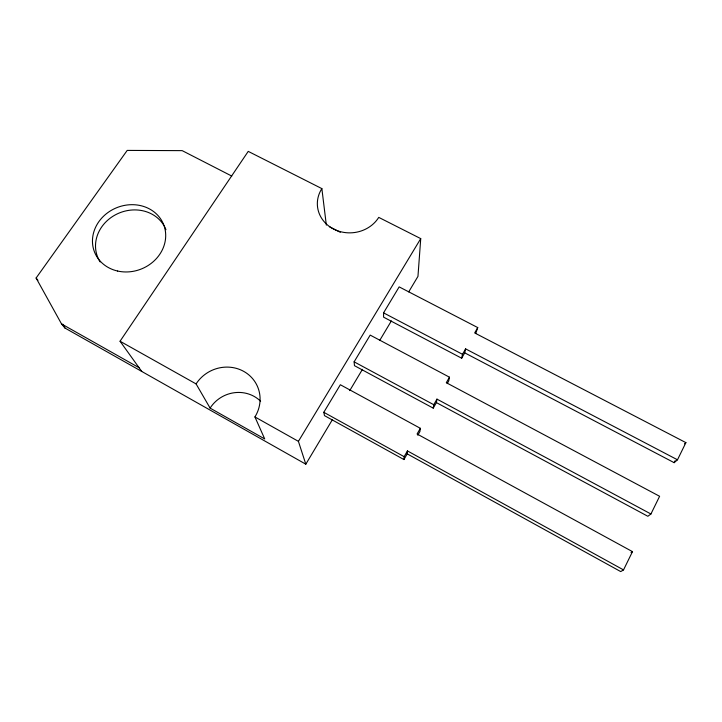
<?xml version="1.0" encoding="UTF-8"?>
<svg xmlns="http://www.w3.org/2000/svg" width="722" height="722" viewBox="0 0 722 722"><rect width="100%" height="100%" fill="white"/><g stroke="black" fill="none" stroke-linecap="round" stroke-linejoin="round"><path stroke-width="1.08" d="M403.95 459.562L404.158 456.683L407.443 450.916L623.519 569.911L632.481 551.635L417.081 433.994L420.33 428.308L340.351 384.745L323.799 412.298L324.485 415.628L403.95 459.562L407.199 453.858L407.443 450.916M141.738 371.442L120.051 341.235L248.233 151.376L321.868 188.613A32.851 29.629 -4.6 0 0 333.781 229.145A32.851 29.629 -4.6 0 0 378.743 217.385L420.736 238.621L417.957 276.4L408.706 291.887M420.33 428.308L419.942 431.485L417.803 435.24M433.236 408.138L433.769 404.717L436.963 399.122L650.928 513.992L659.61 496.285L446.313 382.705L449.463 377.191L370.196 335.098L354.123 361.839L354.475 365.675L433.236 408.138L436.395 402.596L436.963 399.122M449.463 377.191L448.759 380.882L447.207 383.617M461.665 358.22L462.504 354.303L465.6 348.87L677.489 459.797L685.9 442.631L474.679 332.941L477.738 327.58L399.167 286.887L383.562 312.861L383.59 317.166L461.665 358.22L464.724 352.85L465.6 348.87M477.738 327.58L475.726 333.528M464.724 352.85L674.158 462.676L675.142 460.681M231.771 176.069L182.188 150.636L127.207 150.411L36.1 278.024L61.523 323.916L64.989 328.059L305.812 464.183L332.4 419.662M349.746 390.62L362.462 369.321M379.799 340.288L391.36 320.929M305.812 464.183L298.412 441.35L420.736 238.621M684.537 443.859L685.9 442.631M674.158 462.676L677.489 459.797M650.928 513.992L647.851 516.284L436.395 402.596M631.037 552.574L632.481 551.635M623.519 569.911L620.721 571.589L407.199 453.858M329.34 226.681L340.324 232.313M383.562 312.861L462.504 354.303M354.123 361.839L433.769 404.717M323.799 412.298L404.158 456.683M120.051 341.235L196.086 383.914L210.111 408.111L264.712 438.949L254.929 416.937A35.143 33.167 -27 0 0 243.837 371.442A35.143 33.167 -27 0 0 196.086 383.914M254.929 416.937L298.412 441.35M61.523 323.916L139.057 367.706M36.1 278.024L37.941 280.307M62.841 324.196L64.989 328.059M321.868 188.613L326.344 225.147M100.168 261.933A36.795 32.734 -22.2 0 1 114.69 215.219A36.795 32.734 -22.2 0 1 164.111 225.851M164.616 226.78A36.795 32.734 -22.2 0 1 165.961 229.695M210.111 408.111A32.535 30.938 -28.8 0 1 260.615 401.252M117.632 271.039A37.183 33.022 -22.1 0 0 164.932 228.757A37.183 33.022 -22.1 0 0 104.663 215.183A37.183 33.022 -22.1 0 0 117.632 271.039"/></g></svg>
